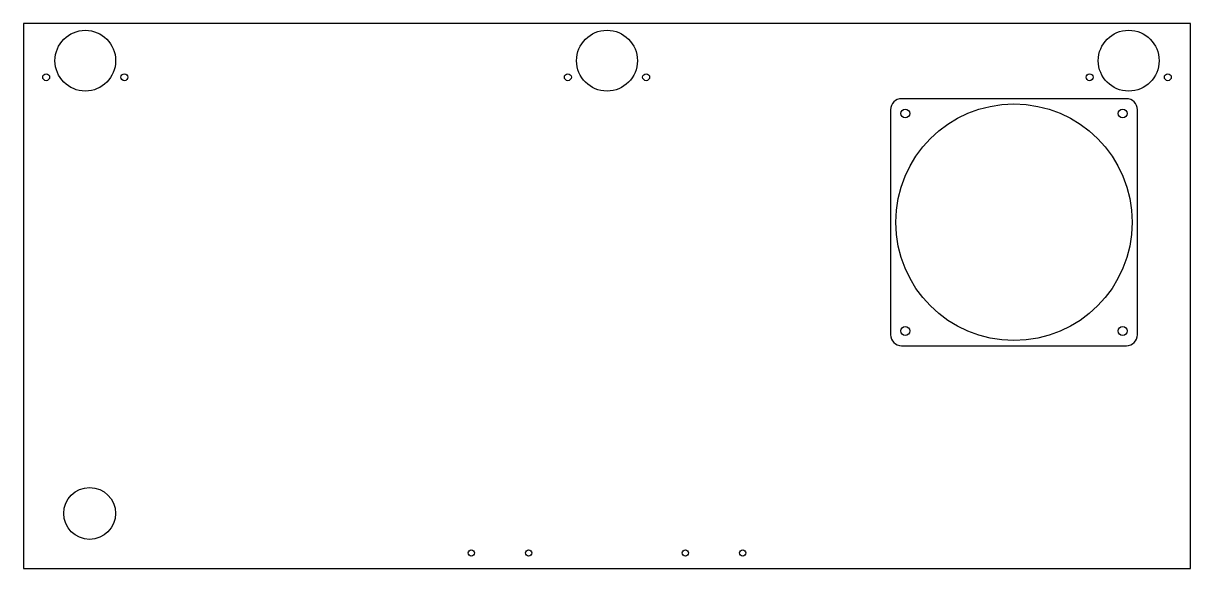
# Model space of a CAD drawing. Header units: inches. Extents: x -13.2 to 13.2, y -6.2 to 6.2.
import ezdxf

# ---------------------------------------------------------------- set-up
doc = ezdxf.new("R2010")
doc.units = ezdxf.units.IN
doc.header["$MEASUREMENT"] = 0

msp = doc.modelspace()

# ---------------------------------------------------------------- linework, layer by layer
at = {"color": 7, "linetype": 'Continuous', "lineweight": 25}
for p, q in [((13.214, 6.17), (-13.214, 6.17)), ((-13.214, 6.17), (-13.214, -6.17)), ((13.214, -6.17), (13.214, 6.17)), ((11.759, 4.465), (6.669, 4.465)), ((6.419, 4.215), (6.419, -0.876)), ((12.009, -0.876), (12.009, 4.215)), ((6.669, -1.126), (11.759, -1.126)), ((-13.214, -6.17), (13.214, -6.17))]:
    msp.add_line(p, q, dxfattribs=at)
for centre, radius in [((-11.811, 5.325), 0.687), ((0, 5.325), 0.688), ((11.811, 5.325), 0.688), ((-12.697, 4.951), 0.0787), ((-10.925, 4.951), 0.0787), ((-0.886, 4.951), 0.0787), ((0.886, 4.951), 0.0787), ((10.925, 4.951), 0.0787), ((12.697, 4.951), 0.0787), ((9.214, 1.669), 2.677), ((6.753, 4.13), 0.1), ((11.675, 4.13), 0.1), ((6.753, -0.791), 0.1), ((11.675, -0.791), 0.1), ((-11.714, -4.92), 0.587), ((-3.073, -5.815), 0.0709), ((-1.774, -5.815), 0.0709), ((1.774, -5.815), 0.0709), ((3.073, -5.815), 0.0709)]:
    msp.add_circle(centre, radius, dxfattribs=at)
for centre, start, end in [((6.669, 4.215), 90, 180), ((11.759, 4.215), 0, 90), ((6.669, -0.876), 180, 270), ((11.759, -0.876), 270, 0)]:
    msp.add_arc(centre, 0.25, start, end, dxfattribs=at)

doc.saveas('drawing.dxf')
